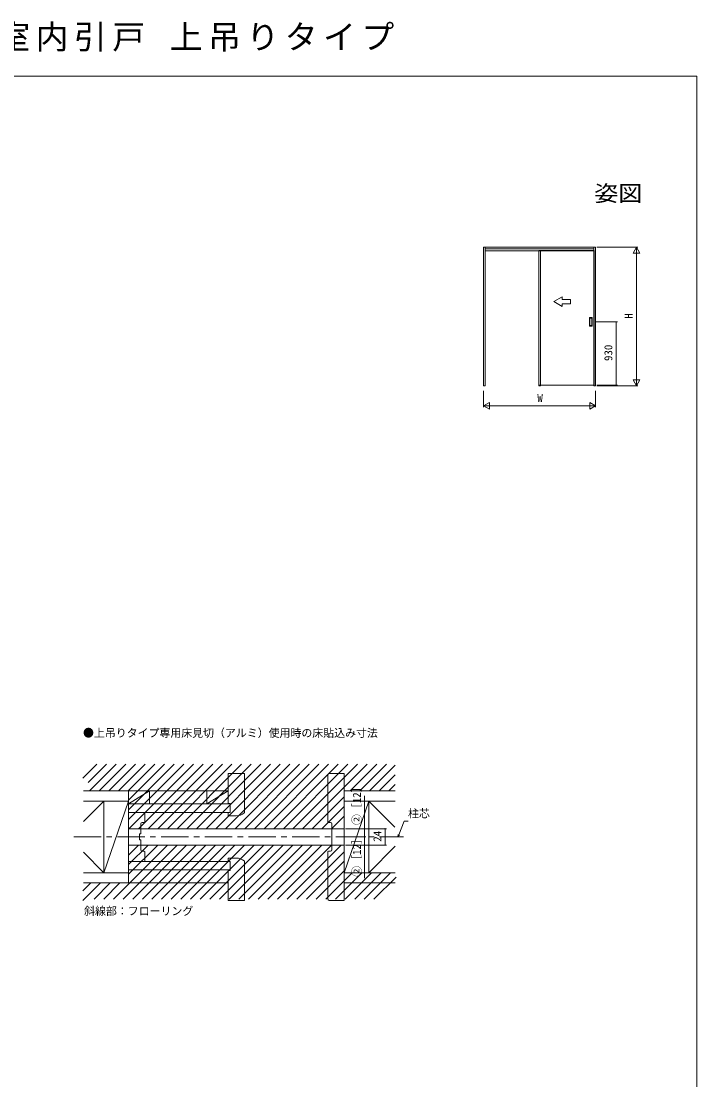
# Model space of a CAD drawing. Units: millimetres, scale not verified. Extents: x -1188 to -198, y -840 to 760.
# Drawn here: x -693 to -198, y -15 to 760 of the extents above; entities that cross this region are included whole.
import ezdxf
from ezdxf.enums import TextEntityAlignment as Align

# ---------------------------------------------------------------- set-up
doc = ezdxf.new("R2010")
doc.units = ezdxf.units.MM
doc.header["$LTSCALE"] = 4
doc.linetypes.add('CHAIN1', pattern=[8, 5, -1, 1, -1])
doc.layers.add('0-1_USER1', color=4, linetype='Continuous')
for name, color, linetype, lineweight in [('0-2_YKK_ZWAK', 7, 'Continuous', 9), ('0-3_YKK_D', 6, 'Continuous', 9), ('0-6_YKK_A1', 4, 'Continuous', 9), ('0-7_YSS_K', 3, 'Continuous', 9)]:
    doc.layers.add(name, color=color, linetype=linetype, lineweight=lineweight)
doc.styles.add('ＭＳ ゴシック', font='')
doc.styles.get('ＭＳ ゴシック').set_extended_font_data('MS Gothic')

msp = doc.modelspace()

# ---------------------------------------------------------------- linework, layer by layer
at = {"layer": '0-2_YKK_ZWAK'}
for p, q in [((-1188, 720), (-198, 720)), ((-198, 720), (-198, -840))]:
    msp.add_line(p, q, dxfattribs=at)
at = {"layer": '0-3_YKK_D'}
for p, q in [((-271.167, 594.789), (-241.167, 594.789)), ((-242.167, 594.789), (-244.667, 590.459)), ((-244.667, 590.459), (-239.667, 590.459)), ((-242.167, 594.789), (-242.167, 586.129)), ((-242.167, 594.789), (-239.667, 590.459)), ((-242.167, 589.789), (-242.167, 498.139)), ((-272.089, 540.039), (-256.167, 540.039)), ((-257.167, 493.539), (-257.167, 540.039)), ((-239.667, 497.469), (-244.667, 497.469)), ((-242.167, 493.139), (-244.667, 497.469)), ((-242.167, 493.139), (-242.167, 501.799)), ((-242.167, 493.139), (-239.667, 497.469)), ((-354.317, 489.589), (-354.317, 477.539)), ((-272.167, 489.589), (-272.167, 477.539)), ((-271.167, 493.139), (-241.167, 493.139)), ((-271.142, 493.539), (-256.167, 493.539)), ((-354.317, 478.539), (-349.987, 481.039)), ((-349.987, 476.039), (-349.987, 481.039)), ((-276.497, 481.039), (-276.497, 476.039)), ((-272.167, 478.539), (-276.497, 481.039)), ((-354.317, 478.539), (-345.656, 478.539)), ((-354.317, 478.539), (-349.987, 476.039)), ((-349.317, 478.539), (-277.167, 478.539)), ((-272.167, 478.539), (-280.827, 478.539)), ((-272.167, 478.539), (-276.497, 476.039)), ((-441.38, 168.608), (-441.38, 192.788)), ((-416.333, 164.18), (-412.291, 174.022)), ((-412.291, 174.022), (-409.591, 174.022)), ((-455.38, 168.608), (-425.38, 168.608)), ((-455.38, 168.608), (-440.38, 168.608)), ((-441.38, 162.608), (-441.38, 168.608)), ((-426.38, 168.608), (-426.38, 156.608)), ((-416.979, 162.608), (-416.754, 164.353)), ((-416.979, 162.608), (-416.333, 164.18)), ((-415.912, 164.007), (-416.979, 162.608)), ((-455.38, 162.608), (-440.38, 162.608)), ((-455.38, 162.608), (-440.38, 162.608)), ((-455.38, 156.608), (-425.38, 156.608)), ((-455.38, 156.608), (-440.38, 156.608)), ((-441.38, 162.608), (-441.38, 156.608)), ((-441.38, 156.608), (-441.38, 132.428))]:
    msp.add_line(p, q, dxfattribs=at)
for centre, start, end in [((-257.167, 540.039), 90, 270), ((-257.167, 540.039), 270, 90), ((-257.167, 493.539), 90, 270), ((-257.167, 493.539), 270, 90), ((-441.38, 168.608), 90, 270), ((-441.38, 168.608), 270, 90), ((-426.38, 168.608), 90, 270), ((-426.38, 168.608), 270, 90), ((-441.38, 162.608), 90, 270), ((-441.38, 162.608), 90, 270), ((-441.38, 156.608), 90, 270), ((-441.38, 162.608), 270, 90), ((-441.38, 162.608), 270, 90), ((-441.38, 156.608), 270, 90), ((-426.38, 156.608), 90, 270), ((-426.38, 156.608), 270, 90)]:
    msp.add_arc(centre, 0.106, start, end, dxfattribs=at)
at = {"layer": '0-6_YKK_A1'}
for p, q in [((-353.117, 594.789), (-353.117, 593.289)), ((-353.117, 593.589), (-273.367, 593.589)), ((-353.117, 493.339), (-353.117, 593.289)), ((-353.117, 592.089), (-273.367, 592.089)), ((-273.142, 592.289), (-313.842, 592.289)), ((-313.842, 592.289), (-313.842, 493.139)), ((-312.642, 592.089), (-312.642, 493.139)), ((-273.367, 594.789), (-273.367, 593.289)), ((-273.367, 493.339), (-273.367, 593.289)), ((-273.142, 493.539), (-273.142, 592.289)), ((-272.167, 493.139), (-272.167, 594.789)), ((-302.637, 554.833), (-296.637, 558.297)), ((-302.637, 554.833), (-296.637, 551.369)), ((-296.637, 556.333), (-296.637, 558.297)), ((-296.637, 556.333), (-290.637, 556.333)), ((-296.637, 551.369), (-296.637, 553.333)), ((-290.637, 553.333), (-296.637, 553.333)), ((-290.637, 556.333), (-290.637, 553.333)), ((-276.692, 536.839), (-276.692, 543.239)), ((-276.642, 543.289), (-274.642, 543.289)), ((-274.592, 536.839), (-274.592, 543.239)), ((-276.642, 536.789), (-274.642, 536.789)), ((-276.392, 542.739), (-276.392, 537.339)), ((-274.942, 542.789), (-276.342, 542.789)), ((-276.342, 537.289), (-274.942, 537.289)), ((-274.892, 537.339), (-274.892, 542.739)), ((-353.117, 493.139), (-354.317, 493.139)), ((-353.117, 493.139), (-353.117, 493.339)), ((-313.842, 493.539), (-273.142, 493.539)), ((-312.642, 493.139), (-313.842, 493.139)), ((-273.367, 493.139), (-273.367, 493.339)), ((-272.167, 493.139), (-273.367, 493.139))]:
    msp.add_line(p, q, dxfattribs=at)
msp.add_lwpolyline([(-354.317, 493.139), (-354.317, 594.789), (-272.167, 594.789)], dxfattribs=at)
for centre, start, end in [((-276.642, 543.239), 90, 180), ((-274.642, 543.239), 0, 90), ((-276.642, 536.839), 180, 270), ((-276.342, 542.739), 90, 179.99998), ((-276.342, 537.339), 179.99998, 270), ((-274.942, 542.739), 359.99998, 90), ((-274.942, 537.339), 270, 359.99998), ((-274.642, 536.839), 270, 0)]:
    msp.add_arc(centre, 0.05, start, end, dxfattribs=at)
at = {"layer": '0-7_YSS_K'}
for p, q in [((-647.715, 205.669), (-637.542, 215.842)), ((-643.955, 202.358), (-630.471, 215.842)), ((-642.884, 196.358), (-623.4, 215.842)), ((-635.813, 196.358), (-616.329, 215.842)), ((-628.742, 196.358), (-609.258, 215.842)), ((-621.671, 196.358), (-602.187, 215.842)), ((-614.38, 196.578), (-595.116, 215.842)), ((-614.38, 189.507), (-588.045, 215.842)), ((-614.38, 182.436), (-580.974, 215.842)), ((-614.38, 175.365), (-573.903, 215.842)), ((-614.065, 168.608), (-566.831, 215.842)), ((-606.994, 168.608), (-559.76, 215.842)), ((-599.923, 168.608), (-552.689, 215.842)), ((-592.852, 168.608), (-545.618, 215.842)), ((-585.781, 168.608), (-538.547, 215.842)), ((-578.71, 168.608), (-531.476, 215.842)), ((-571.639, 168.608), (-524.405, 215.842)), ((-564.568, 168.608), (-517.334, 215.842)), ((-557.497, 168.608), (-510.263, 215.842)), ((-550.426, 168.608), (-503.192, 215.842)), ((-543.355, 168.608), (-496.121, 215.842)), ((-536.284, 168.608), (-489.05, 215.842)), ((-529.213, 168.608), (-481.979, 215.842)), ((-522.142, 168.608), (-474.908, 215.842)), ((-515.071, 168.608), (-467.837, 215.842)), ((-507.999, 168.608), (-460.765, 215.842)), ((-500.928, 168.608), (-453.694, 215.842)), ((-493.857, 168.608), (-446.623, 215.842)), ((-456.38, 199.014), (-439.552, 215.842)), ((-451.965, 196.358), (-432.481, 215.842)), ((-444.894, 196.358), (-425.41, 215.842)), ((-437.823, 196.358), (-419, 215.181)), ((-541.38, 209.108), (-541.38, 187.108)), ((-529.38, 209.108), (-541.38, 209.108)), ((-541.38, 202.608), (-541.38, 196.358)), ((-529.38, 180.589), (-529.38, 209.108)), ((-468.38, 208.108), (-468.38, 173.608)), ((-456.38, 209.108), (-467.38, 209.108)), ((-456.38, 196.608), (-456.38, 209.108)), ((-430.619, 196.358), (-419, 207.977)), ((-647.38, 196.358), (-616.88, 196.358)), ((-541.38, 196.358), (-647.38, 196.358)), ((-614.38, 186.858), (-598.88, 196.358)), ((-614.38, 196.358), (-614.38, 128.858)), ((-598.88, 196.358), (-598.88, 186.858)), ((-556.88, 186.858), (-541.38, 196.358)), ((-556.88, 186.858), (-556.88, 196.358)), ((-486.786, 168.608), (-456.38, 199.014)), ((-456.38, 128.608), (-456.38, 196.608)), ((-419, 196.358), (-456.38, 196.358)), ((-423.548, 196.358), (-419, 200.905)), ((-647.38, 173.858), (-632.38, 188.858)), ((-614.38, 188.858), (-632.38, 136.358)), ((-614.38, 188.858), (-632.38, 188.858)), ((-632.38, 188.858), (-632.38, 136.358)), ((-614.38, 188.858), (-614.38, 136.358)), ((-539.88, 186.858), (-614.38, 186.858)), ((-541.38, 187.108), (-539.88, 187.108)), ((-539.88, 187.108), (-539.88, 180.608)), ((-539.88, 180.608), (-539.88, 186.858)), ((-479.715, 168.608), (-456.38, 191.943)), ((-438.38, 188.858), (-456.38, 136.358)), ((-614.38, 180.608), (-614.38, 168.108)), ((-603.38, 180.608), (-614.38, 180.608)), ((-614.38, 180.608), (-541.38, 180.608)), ((-602.38, 173.608), (-602.38, 179.608)), ((-541.38, 180.608), (-541.38, 178.108)), ((-539.88, 180.608), (-541.38, 180.608)), ((-472.644, 168.608), (-456.38, 184.872)), ((-605.38, 164.858), (-605.38, 172.108)), ((-604.38, 173.108), (-602.88, 173.108)), ((-541.38, 178.108), (-535.38, 178.108)), ((-467.88, 173.108), (-466.38, 173.108)), ((-465.573, 168.608), (-456.38, 177.801)), ((-465.38, 172.108), (-465.38, 153.108)), ((-614.38, 168.608), (-456.38, 168.608)), ((-614.38, 168.108), (-614.38, 144.608)), ((-606.38, 164.858), (-605.38, 164.858)), ((-606.38, 160.358), (-606.38, 164.858)), ((-625.446, 117.066), (-585.905, 156.608)), ((-618.375, 117.066), (-578.834, 156.608)), ((-614.38, 149.346), (-607.118, 156.608)), ((-614.38, 142.275), (-600.047, 156.608)), ((-614.38, 135.204), (-592.976, 156.608)), ((-614.38, 156.608), (-456.38, 156.608)), ((-611.304, 117.066), (-571.763, 156.608)), ((-605.38, 160.358), (-606.38, 160.358)), ((-605.38, 153.108), (-605.38, 160.358)), ((-604.233, 117.066), (-564.691, 156.608)), ((-597.162, 117.066), (-557.62, 156.608)), ((-590.091, 117.066), (-550.549, 156.608)), ((-583.02, 117.066), (-543.478, 156.608)), ((-575.949, 117.066), (-536.407, 156.608)), ((-568.878, 117.066), (-529.336, 156.608)), ((-561.807, 117.066), (-522.265, 156.608)), ((-554.736, 117.066), (-515.194, 156.608)), ((-547.665, 117.066), (-508.123, 156.608)), ((-540.594, 117.066), (-501.052, 156.608)), ((-533.523, 117.066), (-493.981, 156.608)), ((-526.451, 117.066), (-486.91, 156.608)), ((-519.38, 117.066), (-479.839, 156.608)), ((-512.309, 117.066), (-472.768, 156.608)), ((-505.238, 117.066), (-465.697, 156.608)), ((-498.167, 117.066), (-458.625, 156.608)), ((-419, 155.737), (-438.38, 136.358)), ((-647.38, 151.358), (-632.38, 136.358)), ((-602.88, 152.108), (-604.38, 152.108)), ((-602.38, 144.608), (-602.38, 151.608)), ((-491.096, 117.066), (-456.38, 151.782)), ((-468.38, 151.608), (-468.38, 117.108)), ((-466.38, 152.108), (-467.88, 152.108)), ((-614.38, 144.608), (-605.88, 144.608)), ((-614.38, 144.608), (-539.88, 144.608)), ((-605.88, 144.608), (-602.38, 144.608)), ((-541.38, 147.108), (-535.38, 147.108)), ((-541.38, 144.608), (-541.38, 147.108)), ((-539.88, 144.608), (-541.38, 144.608)), ((-539.88, 138.108), (-539.88, 144.608)), ((-529.38, 144.627), (-529.38, 116.108)), ((-484.025, 117.066), (-456.38, 144.711)), ((-647.38, 136.358), (-632.38, 136.358)), ((-614.38, 136.358), (-632.38, 136.358)), ((-539.88, 138.358), (-614.38, 138.358)), ((-541.38, 138.108), (-539.88, 138.108)), ((-541.38, 116.108), (-541.38, 138.108)), ((-476.954, 117.066), (-455.662, 138.358)), ((-469.883, 117.066), (-450.591, 136.358)), ((-462.812, 117.066), (-443.52, 136.358)), ((-455.741, 117.066), (-436.449, 136.358)), ((-448.67, 117.066), (-429.378, 136.358)), ((-441.599, 117.066), (-422.307, 136.358)), ((-419, 136.358), (-438.38, 136.358)), ((-434.528, 117.066), (-418.38, 133.214)), ((-647.715, 123.081), (-641.939, 128.858)), ((-647.715, 116.01), (-634.868, 128.858)), ((-541.38, 128.858), (-647.38, 128.858)), ((-639.589, 117.066), (-627.797, 128.858)), ((-632.517, 117.066), (-620.726, 128.858)), ((-419, 128.858), (-456.38, 128.858)), ((-456.38, 116.108), (-456.38, 128.608)), ((-529.38, 116.108), (-541.38, 116.108)), ((-467.38, 116.108), (-456.38, 116.108))]:
    msp.add_line(p, q, dxfattribs=at)
at = {"layer": '0-7_YSS_K', "linetype": 'CHAIN1'}
msp.add_line((-654.474, 162.608), (-412.938, 162.608), dxfattribs=at)
at = {"layer": '0-7_YSS_K'}
for points in [[(-647.38, 188.858), (-632.38, 188.858), (-632.38, 136.358)], [(-419.167, 169.645), (-438.38, 188.858), (-438.38, 136.358), (-456.38, 136.358)], [(-438.38, 188.858), (-456.38, 188.858), (-456.38, 136.358)], [(-419, 188.858), (-438.38, 188.858), (-438.38, 136.358)]]:
    msp.add_lwpolyline(points, dxfattribs=at)
for centre, radius, start, end in [((-467.38, 208.108), 1, 90, 179.99998), ((-603.38, 179.608), 1, 0, 89.99998), ((-535.38, 187.233), 9.125, 270, 309.61911), ((-529.88, 180.589), 0.5, 309.61913, 0), ((-604.38, 172.108), 1, 90, 179.99998), ((-602.88, 173.608), 0.5, 270, 359.99998), ((-467.88, 173.608), 0.5, 180, 269.99998), ((-466.38, 172.108), 1, 0, 89.99998), ((-604.38, 153.108), 1, 180, 269.99998), ((-602.88, 151.608), 0.5, 0, 89.99998), ((-467.88, 151.608), 0.5, 90, 179.99998), ((-466.38, 153.108), 1, 270, 359.99998), ((-535.38, 137.983), 9.125, 50.38087, 89.99998), ((-529.88, 144.627), 0.5, 359.99998, 50.38086), ((-467.38, 117.108), 1, 180, 269.99998)]:
    msp.add_arc(centre, radius, start, end, dxfattribs=at)

# ---------------------------------------------------------------- texts
at = {"layer": '0-1_USER1', "color": 7, "style": 'ＭＳ ゴシック', "width": 1.1}
msp.add_text('姿図', height=11.73, dxfattribs=at).set_placement((-273.127, 624.793), align=Align.BOTTOM_LEFT)
at = {"layer": '0-1_USER1', "style": 'ＭＳ ゴシック'}
for s, p in [('●上吊りタイプ専用床見切（アルミ）使用時の床貼込み寸法', (-647.7, 234.071)), ('斜線部：フローリング', (-646.892, 103.543))]:
    msp.add_text(s, height=5.865, dxfattribs=at).set_placement(p, align=Align.BOTTOM_LEFT)
at = {"layer": '0-1_USER1', "color": 3, "insert": (-1188, 738), "char_height": 17.6, "attachment_point": 7, "style": 'ＭＳ ゴシック'}
msp.add_mtext('\\T1.17;木質インテリア建材「ラフォレスタ」室内引戸\\~上吊りタイプ', dxfattribs=at)
at = {"layer": '0-3_YKK_D', "color": 4, "style": 'ＭＳ ゴシック'}
for s, p in [('H', (-243.167, 542.364)), ('930', (-258.167, 511.349)), ('②［12］', (-442.38, 171.308)), ('24', (-427.38, 159.088)), ('②［12］', (-442.38, 133.428))]:
    msp.add_text(s, height=5.865, rotation=90, dxfattribs=at).set_placement(p, align=Align.BOTTOM_LEFT)
for s, p in [('W', (-314.842, 479.539)), ('柱芯', (-409.591, 175.022))]:
    msp.add_text(s, height=5.865, dxfattribs=at).set_placement(p, align=Align.BOTTOM_LEFT)

doc.saveas('drawing.dxf')
